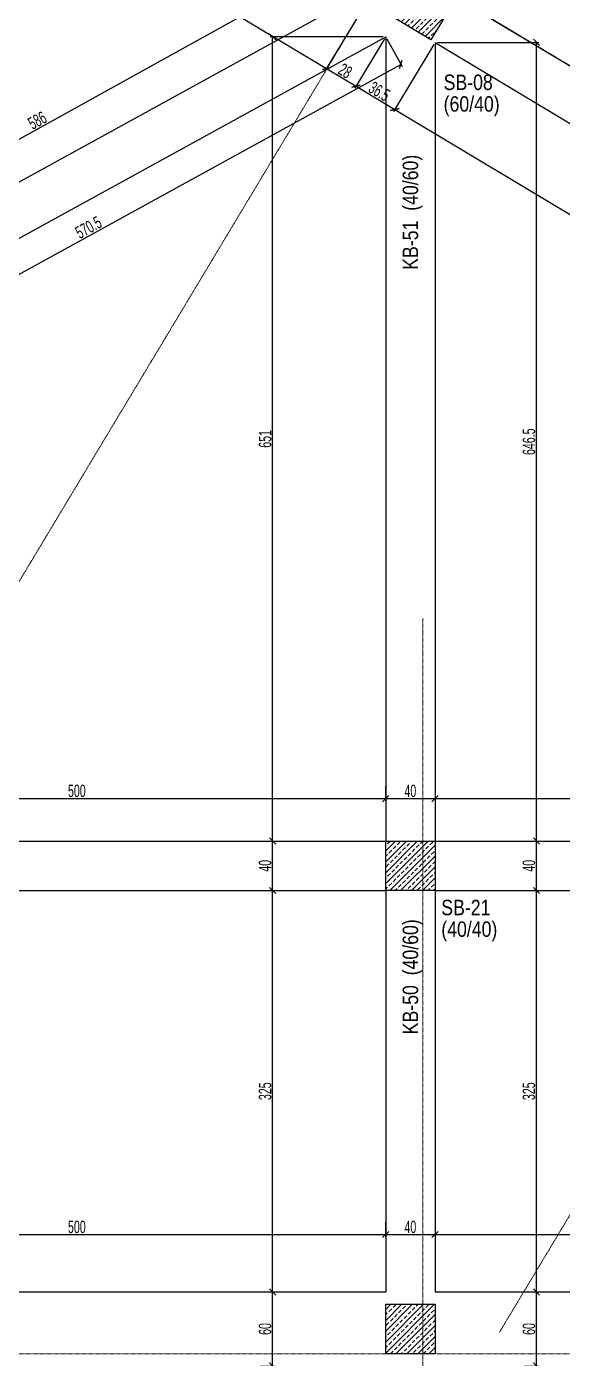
# Model space of a CAD drawing. Header units: millimetres. Extents: x -267 to 94375, y 6431 to 10838.
# Drawn here: x 58950 to 59384, y 7633 to 8711 of the extents above; entities that cross this region are included whole.
import ezdxf

# ---------------------------------------------------------------- set-up
doc = ezdxf.new("R2010")
doc.units = ezdxf.units.MM
doc.header["$LTSCALE"] = 0.0001
doc.linetypes.add('DASHED', pattern=[19.05, 12.7, -6.35])
for name, color, linetype, lineweight in [('AKS CIZGISI (BEYKENT)', 252, 'DASHED', 20), ('AKS OLCU (BEYKENT)', 200, 'Continuous', 20), ('KIRIS (BEYKENT)', 2, 'Continuous', 30), ('KIRIS ISMI (BEYKENT)', 40, 'Continuous', 20), ('KOLON (BEYKENT)', 3, 'Continuous', 30), ('KOLON ISMI (BEYKENT)', 91, 'Continuous', 20), ('OLCU (BEYKENT)', 14, 'Continuous', 20), ('TARAMA (BEYKENT)', 252, 'Continuous', 25)]:
    doc.layers.add(name, color=color, linetype=linetype, lineweight=lineweight)
doc.styles.add('DSMOLC-50', font='bahnschrift light condensed', dxfattribs={"width": 0.75, "height": 10})
doc.styles.add('YAZI (BEYKENT)', font='')
doc.styles.get('YAZI (BEYKENT)').set_extended_font_data('Bahnschrift Light Condensed')
doc.dimstyles.new('DSMOLC-50', dxfattribs={"dimtxt": 10, "dimasz": 5, "dimexe": 2, "dimexo": 2, "dimgap": 1, "dimtad": 1, "dimdec": 1, "dimrnd": 0.5, "dimzin": 12, "dimdsep": 46, "dimtxsty": 'DSMOLC-50', "dimblk": 'OBLIQUE', "dimblk1": 'OBLIQUE', "dimblk2": 'OBLIQUE', "dimcen": 0, "dimclrt": 7, "dimadec": 0, "dimazin": 0, "dimtfac": 1, "dimtdec": 4, "dimtix": 1, "dimtmove": 2, "dimatfit": 3, "dimfxl": 1, "dimtzin": 0, "dimarcsym": 0})
pattern_1 = [(45, (56234.0714, 6088.7264), (-4.419417, 4.419417), []), (45, (56238.491, 6088.7264), (-4.419417, 4.419417), [3.125, -1.5625])]

# ---------------------------------------------------------------- blocks, each defined once
blk = doc.blocks.new('_Oblique')
at = {"color": 0, "linetype": 'ByBlock', "lineweight": -2}
blk.add_line((-0.5, -0.5), (0.5, 0.5), dxfattribs=at)
blk = doc.blocks.new('*D1010')
at = {"layer": 'AKS OLCU (BEYKENT)', "color": 0, "lineweight": -2, "transparency": 16777216}
for p, q in [((59327, 8899.4), (59320.8, 8889.1)), ((59321.8, 8890.8), (59875.9, 8558.1)), ((59881, 8566.7), (59874.9, 8556.4))]:
    blk.add_line(p, q, dxfattribs=at)
at = {"layer": 'DEFPOINTS', "color": 0, "lineweight": -3, "transparency": 16777216}
for p in [(59328, 8901.1), (59882.1, 8568.4), (59875.9, 8558.1)]:
    blk.add_point(p, dxfattribs=at)
at = {"layer": 'AKS OLCU (BEYKENT)', "color": 0, "lineweight": -2, "transparency": 16777216, "xscale": 5, "yscale": 5, "zscale": 5}
for p, rotation in [((59321.8, 8890.8), 149.0196979855974), ((59875.9, 8558.1), 329.0196979855974)]:
    blk.add_blockref('_Oblique', p, dxfattribs=dict(at, rotation=rotation))
at = {"layer": 'AKS OLCU (BEYKENT)', "color": 7, "transparency": 16777216, "insert": (59602, 8729.6), "char_height": 10, "attachment_point": 5, "rotation": 329.0197, "style": 'DSMOLC-50'}
blk.add_mtext('646.5', dxfattribs=at)
blk = doc.blocks.new('*D1012')
at = {"layer": 'AKS OLCU (BEYKENT)', "color": 0, "lineweight": -2, "transparency": 16777216}
for p, q in [((58867.8, 9179.7), (58869.8, 9183.2)), ((58868.8, 9181.4), (60592, 8146.8)), ((60591, 8145.1), (60593.1, 8148.5))]:
    blk.add_line(p, q, dxfattribs=at)
at = {"layer": 'DEFPOINTS', "color": 0, "lineweight": -3, "transparency": 16777216}
for p in [(58866.7, 9178), (60590, 8143.4), (60592, 8146.8)]:
    blk.add_point(p, dxfattribs=at)
at = {"layer": 'AKS OLCU (BEYKENT)', "color": 0, "lineweight": -2, "transparency": 16777216, "xscale": 5, "yscale": 5, "zscale": 5}
for p, rotation in [((58868.8, 9181.4), 149.0196979855974), ((60592, 8146.8), 329.0196979855974)]:
    blk.add_blockref('_Oblique', p, dxfattribs=dict(at, rotation=rotation))
at = {"layer": 'AKS OLCU (BEYKENT)', "color": 7, "transparency": 16777216, "insert": (59733.6, 8669.4), "char_height": 10, "attachment_point": 5, "rotation": 329.0197, "style": 'DSMOLC-50'}
blk.add_mtext('2010', dxfattribs=at)
blk = doc.blocks.new('*D1212')
at = {"layer": 'DEFPOINTS', "color": 0, "transparency": 16777216}
for p in [(58741, 7745.3), (59241, 7745.3), (59241, 7733.3)]:
    blk.add_point(p, dxfattribs=at)
at = {"layer": 'OLCU (BEYKENT)', "color": 0, "lineweight": -2, "transparency": 16777216}
for p, q in [((58741, 7743.3), (58741, 7731.3)), ((59241, 7743.3), (59241, 7731.3)), ((58741, 7733.3), (59241, 7733.3))]:
    blk.add_line(p, q, dxfattribs=at)
at = {"layer": 'OLCU (BEYKENT)', "color": 0, "lineweight": -2, "transparency": 16777216, "xscale": 5, "yscale": 5, "zscale": 5, "rotation": 180}
blk.add_blockref('_Oblique', (58741, 7733.3), dxfattribs=at)
at = {"layer": 'OLCU (BEYKENT)', "color": 0, "lineweight": -2, "transparency": 16777216, "xscale": 5, "yscale": 5, "zscale": 5}
blk.add_blockref('_Oblique', (59241, 7733.3), dxfattribs=at)
at = {"layer": 'OLCU (BEYKENT)', "color": 7, "transparency": 16777216, "insert": (58991, 7739.4), "char_height": 10, "attachment_point": 5, "style": 'DSMOLC-50'}
blk.add_mtext('500', dxfattribs=at)
blk = doc.blocks.new('*D1213')
at = {"layer": 'DEFPOINTS', "color": 0, "transparency": 16777216}
for p in [(59241, 7745.3), (59281, 7745.3), (59281, 7733.3)]:
    blk.add_point(p, dxfattribs=at)
at = {"layer": 'OLCU (BEYKENT)', "color": 0, "lineweight": -2, "transparency": 16777216}
for p, q in [((59241, 7743.3), (59241, 7731.3)), ((59281, 7743.3), (59281, 7731.3)), ((59241, 7733.3), (59281, 7733.3))]:
    blk.add_line(p, q, dxfattribs=at)
at = {"layer": 'OLCU (BEYKENT)', "color": 0, "lineweight": -2, "transparency": 16777216, "xscale": 5, "yscale": 5, "zscale": 5, "rotation": 180}
blk.add_blockref('_Oblique', (59241, 7733.3), dxfattribs=at)
at = {"layer": 'OLCU (BEYKENT)', "color": 0, "lineweight": -2, "transparency": 16777216, "xscale": 5, "yscale": 5, "zscale": 5}
blk.add_blockref('_Oblique', (59281, 7733.3), dxfattribs=at)
at = {"layer": 'OLCU (BEYKENT)', "color": 7, "transparency": 16777216, "insert": (59261, 7739.4), "char_height": 10, "attachment_point": 5, "style": 'DSMOLC-50'}
blk.add_mtext('40', dxfattribs=at)
blk = doc.blocks.new('*D1214')
at = {"layer": 'DEFPOINTS', "color": 0, "transparency": 16777216}
for p in [(59281, 7745.3), (59791, 7745.3), (59791, 7733.3)]:
    blk.add_point(p, dxfattribs=at)
at = {"layer": 'OLCU (BEYKENT)', "color": 0, "lineweight": -2, "transparency": 16777216}
for p, q in [((59281, 7743.3), (59281, 7731.3)), ((59791, 7743.3), (59791, 7731.3)), ((59281, 7733.3), (59791, 7733.3))]:
    blk.add_line(p, q, dxfattribs=at)
at = {"layer": 'OLCU (BEYKENT)', "color": 0, "lineweight": -2, "transparency": 16777216, "xscale": 5, "yscale": 5, "zscale": 5, "rotation": 180}
blk.add_blockref('_Oblique', (59281, 7733.3), dxfattribs=at)
at = {"layer": 'OLCU (BEYKENT)', "color": 0, "lineweight": -2, "transparency": 16777216, "xscale": 5, "yscale": 5, "zscale": 5}
blk.add_blockref('_Oblique', (59791, 7733.3), dxfattribs=at)
at = {"layer": 'OLCU (BEYKENT)', "color": 7, "transparency": 16777216, "insert": (59536, 7739.4), "char_height": 10, "attachment_point": 5, "style": 'DSMOLC-50'}
blk.add_mtext('510', dxfattribs=at)
blk = doc.blocks.new('*D1232')
at = {"layer": 'DEFPOINTS', "color": 0, "transparency": 16777216}
for p in [(58740.9, 8098.2), (59241, 8098.2), (59241, 8086.2)]:
    blk.add_point(p, dxfattribs=at)
at = {"layer": 'OLCU (BEYKENT)', "color": 0, "lineweight": -2, "transparency": 16777216}
for p, q in [((58740.9, 8096.2), (58740.9, 8084.2)), ((58740.9, 8086.2), (59241, 8086.2)), ((59241, 8096.2), (59241, 8084.2))]:
    blk.add_line(p, q, dxfattribs=at)
at = {"layer": 'OLCU (BEYKENT)', "color": 0, "lineweight": -2, "transparency": 16777216, "xscale": 5, "yscale": 5, "zscale": 5, "rotation": 180}
blk.add_blockref('_Oblique', (58740.9, 8086.2), dxfattribs=at)
at = {"layer": 'OLCU (BEYKENT)', "color": 0, "lineweight": -2, "transparency": 16777216, "xscale": 5, "yscale": 5, "zscale": 5}
blk.add_blockref('_Oblique', (59241, 8086.2), dxfattribs=at)
at = {"layer": 'OLCU (BEYKENT)', "color": 7, "transparency": 16777216, "insert": (58991, 8092.4), "char_height": 10, "attachment_point": 5, "style": 'DSMOLC-50'}
blk.add_mtext('500', dxfattribs=at)
blk = doc.blocks.new('*D1233')
at = {"layer": 'DEFPOINTS', "color": 0, "transparency": 16777216}
for p in [(59241, 8098.2), (59281, 8098.2), (59281, 8086.2)]:
    blk.add_point(p, dxfattribs=at)
at = {"layer": 'OLCU (BEYKENT)', "color": 0, "lineweight": -2, "transparency": 16777216}
for p, q in [((59241, 8096.2), (59241, 8084.2)), ((59241, 8086.2), (59281, 8086.2)), ((59281, 8096.2), (59281, 8084.2))]:
    blk.add_line(p, q, dxfattribs=at)
at = {"layer": 'OLCU (BEYKENT)', "color": 0, "lineweight": -2, "transparency": 16777216, "xscale": 5, "yscale": 5, "zscale": 5, "rotation": 180}
blk.add_blockref('_Oblique', (59241, 8086.2), dxfattribs=at)
at = {"layer": 'OLCU (BEYKENT)', "color": 0, "lineweight": -2, "transparency": 16777216, "xscale": 5, "yscale": 5, "zscale": 5}
blk.add_blockref('_Oblique', (59281, 8086.2), dxfattribs=at)
at = {"layer": 'OLCU (BEYKENT)', "color": 7, "transparency": 16777216, "insert": (59261, 8092.4), "char_height": 10, "attachment_point": 5, "style": 'DSMOLC-50'}
blk.add_mtext('40', dxfattribs=at)
blk = doc.blocks.new('*D1234')
at = {"layer": 'DEFPOINTS', "color": 0, "transparency": 16777216}
for p in [(59281, 8098.2), (59791.1, 8098.2), (59791.1, 8086.2)]:
    blk.add_point(p, dxfattribs=at)
at = {"layer": 'OLCU (BEYKENT)', "color": 0, "lineweight": -2, "transparency": 16777216}
for p, q in [((59281, 8096.2), (59281, 8084.2)), ((59281, 8086.2), (59791.1, 8086.2)), ((59791.1, 8096.2), (59791.1, 8084.2))]:
    blk.add_line(p, q, dxfattribs=at)
at = {"layer": 'OLCU (BEYKENT)', "color": 0, "lineweight": -2, "transparency": 16777216, "xscale": 5, "yscale": 5, "zscale": 5, "rotation": 180}
blk.add_blockref('_Oblique', (59281, 8086.2), dxfattribs=at)
at = {"layer": 'OLCU (BEYKENT)', "color": 0, "lineweight": -2, "transparency": 16777216, "xscale": 5, "yscale": 5, "zscale": 5}
blk.add_blockref('_Oblique', (59791.1, 8086.2), dxfattribs=at)
at = {"layer": 'OLCU (BEYKENT)', "color": 7, "transparency": 16777216, "insert": (59536.1, 8092.4), "char_height": 10, "attachment_point": 5, "style": 'DSMOLC-50'}
blk.add_mtext('510', dxfattribs=at)
blk = doc.blocks.new('*D1238')
at = {"layer": 'DEFPOINTS', "color": 0, "transparency": 16777216}
for p in [(58759.8, 8951.4), (59233.5, 8744.4), (59193.2, 8677.2)]:
    blk.add_point(p, dxfattribs=at)
at = {"layer": 'OLCU (BEYKENT)', "color": 0, "lineweight": -2, "transparency": 16777216}
for p, q in [((58758.8, 8949.7), (58752.6, 8939.4)), ((58753.6, 8941.1), (59193.2, 8677.2)), ((59232.5, 8742.7), (59192.1, 8675.5))]:
    blk.add_line(p, q, dxfattribs=at)
at = {"layer": 'OLCU (BEYKENT)', "color": 0, "lineweight": -2, "transparency": 16777216, "xscale": 5, "yscale": 5, "zscale": 5}
for p, rotation in [((58753.6, 8941.1), 149.0195698134206), ((59193.2, 8677.2), 329.0195698134207)]:
    blk.add_blockref('_Oblique', p, dxfattribs=dict(at, rotation=rotation))
at = {"layer": 'OLCU (BEYKENT)', "color": 7, "transparency": 16777216, "insert": (58976.5, 8814.4), "char_height": 10, "attachment_point": 5, "rotation": 329.0196, "style": 'DSMOLC-50'}
blk.add_mtext('512.5', dxfattribs=at)
blk = doc.blocks.new('*D1239')
at = {"layer": 'DEFPOINTS', "color": 0, "transparency": 16777216}
for p in [(59233.5, 8744.4), (59241, 8702.9), (59217, 8662.9)]:
    blk.add_point(p, dxfattribs=at)
at = {"layer": 'OLCU (BEYKENT)', "color": 0, "lineweight": -2, "transparency": 16777216}
for p, q in [((59232.5, 8742.7), (59192.1, 8675.5)), ((59240, 8701.2), (59216, 8661.2)), ((59193.2, 8677.2), (59217, 8662.9))]:
    blk.add_line(p, q, dxfattribs=at)
at = {"layer": 'OLCU (BEYKENT)', "color": 0, "lineweight": -2, "transparency": 16777216, "xscale": 5, "yscale": 5, "zscale": 5}
for p, rotation in [((59193.2, 8677.2), 149.0195698134206), ((59217, 8662.9), 329.0195698134207)]:
    blk.add_blockref('_Oblique', p, dxfattribs=dict(at, rotation=rotation))
at = {"layer": 'OLCU (BEYKENT)', "color": 7, "transparency": 16777216, "insert": (59208.2, 8675.3), "char_height": 10, "attachment_point": 5, "rotation": 329.0196, "style": 'DSMOLC-50'}
blk.add_mtext('28', dxfattribs=at)
blk = doc.blocks.new('*D1240')
at = {"layer": 'DEFPOINTS', "color": 0, "transparency": 16777216}
for p in [(59241, 8702.9), (59281, 8698.4), (59248.4, 8644.1)]:
    blk.add_point(p, dxfattribs=at)
at = {"layer": 'OLCU (BEYKENT)', "color": 0, "lineweight": -2, "transparency": 16777216}
for p, q in [((59240, 8701.2), (59216, 8661.2)), ((59280, 8696.7), (59247.4, 8642.4)), ((59217, 8662.9), (59248.4, 8644.1))]:
    blk.add_line(p, q, dxfattribs=at)
at = {"layer": 'OLCU (BEYKENT)', "color": 0, "lineweight": -2, "transparency": 16777216, "xscale": 5, "yscale": 5, "zscale": 5}
for p, rotation in [((59217, 8662.9), 149.0195698134206), ((59248.4, 8644.1), 329.0195698134207)]:
    blk.add_blockref('_Oblique', p, dxfattribs=dict(at, rotation=rotation))
at = {"layer": 'OLCU (BEYKENT)', "color": 7, "transparency": 16777216, "insert": (59235.9, 8658.7), "char_height": 10, "attachment_point": 5, "rotation": 329.0196, "style": 'DSMOLC-50'}
blk.add_mtext('36.5', dxfattribs=at)
blk = doc.blocks.new('*D1241')
at = {"layer": 'DEFPOINTS', "color": 0, "transparency": 16777216}
for p in [(59281, 8698.4), (59791, 8392.3), (59758.4, 8337.9)]:
    blk.add_point(p, dxfattribs=at)
at = {"layer": 'OLCU (BEYKENT)', "color": 0, "lineweight": -2, "transparency": 16777216}
for p, q in [((59280, 8696.7), (59247.4, 8642.4)), ((59248.4, 8644.1), (59758.4, 8337.9)), ((59790, 8390.6), (59757.3, 8336.2))]:
    blk.add_line(p, q, dxfattribs=at)
at = {"layer": 'OLCU (BEYKENT)', "color": 0, "lineweight": -2, "transparency": 16777216, "xscale": 5, "yscale": 5, "zscale": 5}
for p, rotation in [((59248.4, 8644.1), 149.0195698134206), ((59758.4, 8337.9), 329.0195698134207)]:
    blk.add_blockref('_Oblique', p, dxfattribs=dict(at, rotation=rotation))
at = {"layer": 'OLCU (BEYKENT)', "color": 7, "transparency": 16777216, "insert": (59506.5, 8496.2), "char_height": 10, "attachment_point": 5, "rotation": 329.0196, "style": 'DSMOLC-50'}
blk.add_mtext('595', dxfattribs=at)
blk = doc.blocks.new('*D1287')
at = {"layer": 'DEFPOINTS', "color": 0, "transparency": 16777216}
for p in [(59137.5, 7686.8), (59149.5, 7686.8), (59137.5, 7626.8)]:
    blk.add_point(p, dxfattribs=at)
at = {"layer": 'OLCU (BEYKENT)', "color": 0, "lineweight": -2, "transparency": 16777216}
for p, q in [((59139.5, 7686.8), (59151.5, 7686.8)), ((59149.5, 7626.8), (59149.5, 7686.8)), ((59139.5, 7626.8), (59151.5, 7626.8))]:
    blk.add_line(p, q, dxfattribs=at)
at = {"layer": 'OLCU (BEYKENT)', "color": 0, "lineweight": -2, "transparency": 16777216, "xscale": 5, "yscale": 5, "zscale": 5}
for p, rotation in [((59149.5, 7686.8), 90), ((59149.5, 7626.8), 270)]:
    blk.add_blockref('_Oblique', p, dxfattribs=dict(at, rotation=rotation))
at = {"layer": 'OLCU (BEYKENT)', "color": 7, "transparency": 16777216, "insert": (59143.4, 7656.8), "char_height": 10, "attachment_point": 5, "rotation": 90, "style": 'DSMOLC-50'}
blk.add_mtext('60', dxfattribs=at)
blk = doc.blocks.new('*D1288')
at = {"layer": 'DEFPOINTS', "color": 0, "transparency": 16777216}
for p in [(59137.5, 8011.8), (59149.5, 8011.8), (59137.5, 7686.8)]:
    blk.add_point(p, dxfattribs=at)
at = {"layer": 'OLCU (BEYKENT)', "color": 0, "lineweight": -2, "transparency": 16777216}
for p, q in [((59139.5, 8011.8), (59151.5, 8011.8)), ((59149.5, 7686.8), (59149.5, 8011.8)), ((59139.5, 7686.8), (59151.5, 7686.8))]:
    blk.add_line(p, q, dxfattribs=at)
at = {"layer": 'OLCU (BEYKENT)', "color": 0, "lineweight": -2, "transparency": 16777216, "xscale": 5, "yscale": 5, "zscale": 5}
for p, rotation in [((59149.5, 8011.8), 90), ((59149.5, 7686.8), 270)]:
    blk.add_blockref('_Oblique', p, dxfattribs=dict(at, rotation=rotation))
at = {"layer": 'OLCU (BEYKENT)', "color": 7, "transparency": 16777216, "insert": (59143.4, 7849.3), "char_height": 10, "attachment_point": 5, "rotation": 90, "style": 'DSMOLC-50'}
blk.add_mtext('325', dxfattribs=at)
blk = doc.blocks.new('*D1289')
at = {"layer": 'DEFPOINTS', "color": 0, "transparency": 16777216}
for p in [(59137.5, 8051.8), (59149.5, 8051.8), (59137.5, 8011.8)]:
    blk.add_point(p, dxfattribs=at)
at = {"layer": 'OLCU (BEYKENT)', "color": 0, "lineweight": -2, "transparency": 16777216}
for p, q in [((59139.5, 8051.8), (59151.5, 8051.8)), ((59149.5, 8011.8), (59149.5, 8051.8)), ((59139.5, 8011.8), (59151.5, 8011.8))]:
    blk.add_line(p, q, dxfattribs=at)
at = {"layer": 'OLCU (BEYKENT)', "color": 0, "lineweight": -2, "transparency": 16777216, "xscale": 5, "yscale": 5, "zscale": 5}
for p, rotation in [((59149.5, 8051.8), 90), ((59149.5, 8011.8), 270)]:
    blk.add_blockref('_Oblique', p, dxfattribs=dict(at, rotation=rotation))
at = {"layer": 'OLCU (BEYKENT)', "color": 7, "transparency": 16777216, "insert": (59143.4, 8031.8), "char_height": 10, "attachment_point": 5, "rotation": 90, "style": 'DSMOLC-50'}
blk.add_mtext('40', dxfattribs=at)
blk = doc.blocks.new('*D1290')
at = {"layer": 'DEFPOINTS', "color": 0, "transparency": 16777216}
for p in [(59149.5, 8702.9), (59241, 8702.9), (59137.5, 8051.8)]:
    blk.add_point(p, dxfattribs=at)
at = {"layer": 'OLCU (BEYKENT)', "color": 0, "lineweight": -2, "transparency": 16777216}
for p, q in [((59239, 8702.9), (59147.5, 8702.9)), ((59149.5, 8051.8), (59149.5, 8702.9)), ((59139.5, 8051.8), (59151.5, 8051.8))]:
    blk.add_line(p, q, dxfattribs=at)
at = {"layer": 'OLCU (BEYKENT)', "color": 0, "lineweight": -2, "transparency": 16777216, "xscale": 5, "yscale": 5, "zscale": 5}
for p, rotation in [((59149.5, 8702.9), 90), ((59149.5, 8051.8), 270)]:
    blk.add_blockref('_Oblique', p, dxfattribs=dict(at, rotation=rotation))
at = {"layer": 'OLCU (BEYKENT)', "color": 7, "transparency": 16777216, "insert": (59143.4, 8377.4), "char_height": 10, "attachment_point": 5, "rotation": 90, "style": 'DSMOLC-50'}
blk.add_mtext('651', dxfattribs=at)
blk = doc.blocks.new('*D1293')
at = {"layer": 'DEFPOINTS', "color": 0, "transparency": 16777216}
for p in [(59351.1, 7686.8), (59363.1, 7686.8), (59351.1, 7626.8)]:
    blk.add_point(p, dxfattribs=at)
at = {"layer": 'OLCU (BEYKENT)', "color": 0, "lineweight": -2, "transparency": 16777216}
for p, q in [((59353.1, 7686.8), (59365.1, 7686.8)), ((59363.1, 7626.8), (59363.1, 7686.8)), ((59353.1, 7626.8), (59365.1, 7626.8))]:
    blk.add_line(p, q, dxfattribs=at)
at = {"layer": 'OLCU (BEYKENT)', "color": 0, "lineweight": -2, "transparency": 16777216, "xscale": 5, "yscale": 5, "zscale": 5}
for p, rotation in [((59363.1, 7686.8), 90), ((59363.1, 7626.8), 270)]:
    blk.add_blockref('_Oblique', p, dxfattribs=dict(at, rotation=rotation))
at = {"layer": 'OLCU (BEYKENT)', "color": 7, "transparency": 16777216, "insert": (59357, 7656.8), "char_height": 10, "attachment_point": 5, "rotation": 90, "style": 'DSMOLC-50'}
blk.add_mtext('60', dxfattribs=at)
blk = doc.blocks.new('*D1294')
at = {"layer": 'DEFPOINTS', "color": 0, "transparency": 16777216}
for p in [(59351.1, 8011.8), (59363.1, 8011.8), (59351.1, 7686.8)]:
    blk.add_point(p, dxfattribs=at)
at = {"layer": 'OLCU (BEYKENT)', "color": 0, "lineweight": -2, "transparency": 16777216}
for p, q in [((59353.1, 8011.8), (59365.1, 8011.8)), ((59363.1, 7686.8), (59363.1, 8011.8)), ((59353.1, 7686.8), (59365.1, 7686.8))]:
    blk.add_line(p, q, dxfattribs=at)
at = {"layer": 'OLCU (BEYKENT)', "color": 0, "lineweight": -2, "transparency": 16777216, "xscale": 5, "yscale": 5, "zscale": 5}
for p, rotation in [((59363.1, 8011.8), 90), ((59363.1, 7686.8), 270)]:
    blk.add_blockref('_Oblique', p, dxfattribs=dict(at, rotation=rotation))
at = {"layer": 'OLCU (BEYKENT)', "color": 7, "transparency": 16777216, "insert": (59357, 7849.3), "char_height": 10, "attachment_point": 5, "rotation": 90, "style": 'DSMOLC-50'}
blk.add_mtext('325', dxfattribs=at)
blk = doc.blocks.new('*D1295')
at = {"layer": 'DEFPOINTS', "color": 0, "transparency": 16777216}
for p in [(59351.1, 8051.8), (59363.1, 8051.8), (59351.1, 8011.8)]:
    blk.add_point(p, dxfattribs=at)
at = {"layer": 'OLCU (BEYKENT)', "color": 0, "lineweight": -2, "transparency": 16777216}
for p, q in [((59353.1, 8051.8), (59365.1, 8051.8)), ((59363.1, 8011.8), (59363.1, 8051.8)), ((59353.1, 8011.8), (59365.1, 8011.8))]:
    blk.add_line(p, q, dxfattribs=at)
at = {"layer": 'OLCU (BEYKENT)', "color": 0, "lineweight": -2, "transparency": 16777216, "xscale": 5, "yscale": 5, "zscale": 5}
for p, rotation in [((59363.1, 8051.8), 90), ((59363.1, 8011.8), 270)]:
    blk.add_blockref('_Oblique', p, dxfattribs=dict(at, rotation=rotation))
at = {"layer": 'OLCU (BEYKENT)', "color": 7, "transparency": 16777216, "insert": (59357, 8031.8), "char_height": 10, "attachment_point": 5, "rotation": 90, "style": 'DSMOLC-50'}
blk.add_mtext('40', dxfattribs=at)
blk = doc.blocks.new('*D1296')
at = {"layer": 'DEFPOINTS', "color": 0, "transparency": 16777216}
for p in [(59281, 8698.4), (59363.1, 8698.4), (59351.1, 8051.8)]:
    blk.add_point(p, dxfattribs=at)
at = {"layer": 'OLCU (BEYKENT)', "color": 0, "lineweight": -2, "transparency": 16777216}
for p, q in [((59283, 8698.4), (59365.1, 8698.4)), ((59363.1, 8051.8), (59363.1, 8698.4)), ((59353.1, 8051.8), (59365.1, 8051.8))]:
    blk.add_line(p, q, dxfattribs=at)
at = {"layer": 'OLCU (BEYKENT)', "color": 0, "lineweight": -2, "transparency": 16777216, "xscale": 5, "yscale": 5, "zscale": 5}
for p, rotation in [((59363.1, 8698.4), 90), ((59363.1, 8051.8), 270)]:
    blk.add_blockref('_Oblique', p, dxfattribs=dict(at, rotation=rotation))
at = {"layer": 'OLCU (BEYKENT)', "color": 7, "transparency": 16777216, "insert": (59357, 8375.1), "char_height": 10, "attachment_point": 5, "rotation": 90, "style": 'DSMOLC-50'}
blk.add_mtext('646.5', dxfattribs=at)
blk = doc.blocks.new('*D1330')
at = {"layer": 'DEFPOINTS', "color": 0, "transparency": 16777216}
for p in [(59218.2, 8772), (59233.5, 8744.4), (58721, 8460.1)]:
    blk.add_point(p, dxfattribs=at)
at = {"layer": 'OLCU (BEYKENT)', "color": 0, "lineweight": -2, "transparency": 16777216}
for p, q in [((58705.7, 8487.7), (59218.2, 8772)), ((59232.5, 8746.2), (59217.2, 8773.8)), ((58720.1, 8461.9), (58704.8, 8489.5))]:
    blk.add_line(p, q, dxfattribs=at)
at = {"layer": 'OLCU (BEYKENT)', "color": 0, "lineweight": -2, "transparency": 16777216, "xscale": 5, "yscale": 5, "zscale": 5}
for p, rotation in [((59218.2, 8772), 29.02181432955367), ((58705.7, 8487.7), 209.0218143295536)]:
    blk.add_blockref('_Oblique', p, dxfattribs=dict(at, rotation=rotation))
at = {"layer": 'OLCU (BEYKENT)', "color": 7, "transparency": 16777216, "insert": (58959, 8635.2), "char_height": 10, "attachment_point": 5, "rotation": 29.0218, "style": 'DSMOLC-50'}
blk.add_mtext('586', dxfattribs=at)
blk = doc.blocks.new('*D1331')
at = {"layer": 'DEFPOINTS', "color": 0, "transparency": 16777216}
for p in [(59241, 8702.9), (59253.3, 8680.6), (58741, 8428.3)]:
    blk.add_point(p, dxfattribs=at)
at = {"layer": 'OLCU (BEYKENT)', "color": 0, "lineweight": -2, "transparency": 16777216}
for p, q in [((59242, 8701.2), (59254.3, 8678.8)), ((58753.3, 8405.9), (59253.3, 8680.6)), ((58742, 8426.5), (58754.3, 8404.1))]:
    blk.add_line(p, q, dxfattribs=at)
at = {"layer": 'OLCU (BEYKENT)', "color": 0, "lineweight": -2, "transparency": 16777216, "xscale": 5, "yscale": 5, "zscale": 5}
for p, rotation in [((59253.3, 8680.6), 28.78220314364548), ((58753.3, 8405.9), 208.7822031436455)]:
    blk.add_blockref('_Oblique', p, dxfattribs=dict(at, rotation=rotation))
at = {"layer": 'OLCU (BEYKENT)', "color": 7, "transparency": 16777216, "insert": (59000.4, 8548.6), "char_height": 10, "attachment_point": 5, "rotation": 28.7822, "style": 'DSMOLC-50'}
blk.add_mtext('570.5', dxfattribs=at)

msp = doc.modelspace()

# ---------------------------------------------------------------- hatches: boundary and pattern name
at = {"layer": 'TARAMA (BEYKENT)'}
h = msp.add_hatch(dxfattribs=at)
h.set_pattern_fill('ANSI33', color=256, style=0, pattern_type=0)
h.set_pattern_definition(pattern_1)
h.paths.add_polyline_path([(59246.77, 8765.63), (59298.21, 8734.75), (59277.62, 8700.45), (59226.18, 8731.34)], flags=0)
h = msp.add_hatch(dxfattribs=at)
h.set_pattern_fill('ANSI33', color=256, style=0, pattern_type=0)
h.set_pattern_definition(pattern_1)
h.paths.add_polyline_path([(59241.04, 8051.77), (59281.04, 8051.77), (59281.04, 8011.77), (59241.04, 8011.77)], flags=0)
h = msp.add_hatch(dxfattribs=at)
h.set_pattern_fill('ANSI33', color=256, style=0, pattern_type=0)
h.set_pattern_definition(pattern_1)
h.paths.add_polyline_path([(59241.04, 7676.77), (59281.04, 7676.77), (59281.04, 7636.77), (59241.04, 7636.77)], flags=0)

# ---------------------------------------------------------------- linework, layer by layer
at = {"layer": 'AKS CIZGISI (BEYKENT)'}
for p, q in [((58613.96, 9145.57), (60941.25, 7748.32)), ((59349.65, 8937.16), (58779.18, 7986.98)), ((59903.73, 8604.49), (59333.26, 7654.32)), ((59271.04, 6731.77), (59271.04, 8232.08)), ((58588.02, 8051.77), (64471.03, 8051.77)), ((58085.37, 7636.77), (64471.03, 7636.77))]:
    msp.add_line(p, q, dxfattribs=at)
at = {"layer": 'KIRIS (BEYKENT)'}
for p, q in [((58728.43, 8466.99), (59233.5, 8744.44)), ((59298.21, 8734.75), (59800.77, 8433.01)), ((58740.94, 8428.21), (59241.04, 8702.94)), ((59241.04, 8702.94), (59241.04, 8051.87)), ((59281.04, 8698.4), (59780.18, 8398.72)), ((59281.04, 8698.4), (59281.04, 8051.87)), ((58740.94, 8051.77), (59241.04, 8051.77)), ((59281.04, 8051.77), (59791.14, 8051.77)), ((58741.04, 8011.77), (59241.04, 8011.77)), ((59241.04, 8011.77), (59241.04, 7686.77)), ((59281.04, 8011.77), (59791.04, 8011.77)), ((59281.04, 8011.77), (59281.04, 7686.77)), ((58741.04, 7686.77), (59241.04, 7686.77)), ((59281.04, 7686.77), (59791.04, 7686.77))]:
    msp.add_line(p, q, dxfattribs=at)
at = {"layer": 'KOLON (BEYKENT)'}
for points in [[(59246.77, 8765.63), (59298.21, 8734.75), (59277.62, 8700.45), (59226.18, 8731.34)], [(59241.04, 8051.77), (59281.04, 8051.77), (59281.04, 8011.77), (59241.04, 8011.77)], [(59241.04, 7676.77), (59281.04, 7676.77), (59281.04, 7636.77), (59241.04, 7636.77)]]:
    msp.add_lwpolyline(points, close=True, dxfattribs=at)

# ---------------------------------------------------------------- texts
at = {"layer": 'KIRIS ISMI (BEYKENT)', "style": 'YAZI (BEYKENT)'}
for s, p in [('KB-51  (40/60)', (59267.29, 8514.3)), ('KB-50  (40/60)', (59267.29, 7895.38))]:
    msp.add_text(s, height=12.5, rotation=90, dxfattribs=at).set_placement(p)
at = {"layer": 'KOLON ISMI (BEYKENT)', "style": 'YAZI (BEYKENT)'}
for s, p in [('SB-08', (59287.93, 8659.83)), ('(60/40)', (59287.93, 8642.33)), ('SB-21', (59286.04, 7991.77)), ('(40/40)', (59286.04, 7974.27))]:
    msp.add_text(s, height=12.5, dxfattribs=at).set_placement(p)

# ---------------------------------------------------------------- dimensions: what is measured, and where the dimension line sits
at = {"layer": 'AKS OLCU (BEYKENT)'}
for base, p1, p2, picture, middle in [((60592.05, 8146.81), (58866.74, 9178.01), (60589.99, 8143.38), '*D1012', (59733.57, 8669.36)), ((59875.89, 8558.12), (59327.99, 8901.07), (59882.07, 8568.41), '*D1010', (59601.97, 8729.64))]:
    dim = msp.add_linear_dim(base=base, p1=p1, p2=p2, angle=329.0197, dimstyle='DSMOLC-50', dxfattribs=at)
    dim.commit()
    dim.dimension.update_dxf_attribs({"geometry": picture, "text_midpoint": middle})
at = {"layer": 'OLCU (BEYKENT)'}
for base, p1, p2, angle, picture, middle in [((59193.15, 8677.24), (58759.82, 8951.41), (59233.5, 8744.44), 329.01957, '*D1238', (58976.54, 8814.41)), ((59217.01, 8662.92), (59233.5, 8744.44), (59241.04, 8702.94), 329.01957, '*D1239', (59208.22, 8675.31)), ((59149.5, 8702.94), (59137.5, 8051.77), (59241.04, 8702.94), 90, '*D1290', (59143.45, 8377.36)), ((59248.41, 8644.07), (59241.04, 8702.94), (59281.04, 8698.4), 329.01957, '*D1240', (59235.85, 8658.73)), ((59363.07, 8698.4), (59351.07, 8051.77), (59281.04, 8698.4), 90, '*D1296', (59357.02, 8375.09)), ((59758.36, 8337.89), (59281.04, 8698.4), (59791.04, 8392.32), 329.01957, '*D1241', (59506.53, 8496.21)), ((59149.5, 8051.77), (59137.5, 8011.77), (59137.5, 8051.77), 90, '*D1289', (59143.4, 8031.77)), ((59363.07, 8051.77), (59351.07, 8011.77), (59351.07, 8051.77), 90, '*D1295', (59356.97, 8031.77)), ((59149.5, 8011.77), (59137.5, 7686.77), (59137.5, 8011.77), 90, '*D1288', (59143.4, 7849.27)), ((59363.07, 8011.77), (59351.07, 7686.77), (59351.07, 8011.77), 90, '*D1294', (59356.97, 7849.27)), ((59241.04, 7733.33), (58741.04, 7745.33), (59241.04, 7745.33), 0, '*D1212', (58991.04, 7739.43)), ((59281.04, 7733.33), (59241.04, 7745.33), (59281.04, 7745.33), 0, '*D1213', (59261.04, 7739.43)), ((59791.04, 7733.33), (59281.04, 7745.33), (59791.04, 7745.33), 0, '*D1214', (59536.04, 7739.43)), ((59149.5, 7686.77), (59137.5, 7626.77), (59137.5, 7686.77), 90, '*D1287', (59143.4, 7656.77)), ((59363.07, 7686.77), (59351.07, 7626.77), (59351.07, 7686.77), 90, '*D1293', (59356.97, 7656.77))]:
    dim = msp.add_linear_dim(base=base, p1=p1, p2=p2, angle=angle, dimstyle='DSMOLC-50', dxfattribs=at)
    dim.commit()
    dim.dimension.update_dxf_attribs({"geometry": picture, "text_midpoint": middle})
for p1, p2, distance, picture, middle in [((58721.04, 8460.12), (59233.49, 8744.43), 31.56, '*D1330', (58958.99, 8635.21)), ((58741.04, 8428.27), (59241.04, 8702.94), -25.52, '*D1331', (59000.39, 8548.59))]:
    dim = msp.add_aligned_dim(p1=p1, p2=p2, distance=distance, dimstyle='DSMOLC-50', dxfattribs=at)
    dim.commit()
    dim.dimension.update_dxf_attribs({"geometry": picture, "text_midpoint": middle})
for base, p1, p2, picture, middle in [((59241.04, 8086.25), (58740.95, 8098.25), (59241.04, 8098.25), '*D1232', (58990.99, 8092.35)), ((59281.04, 8086.25), (59241.04, 8098.25), (59281.04, 8098.25), '*D1233', (59261.04, 8092.35)), ((59791.12, 8086.25), (59281.04, 8098.25), (59791.12, 8098.25), '*D1234', (59536.08, 8092.35))]:
    dim = msp.add_linear_dim(base=base, p1=p1, p2=p2, dimstyle='DSMOLC-50', dxfattribs=at)
    dim.commit()
    dim.dimension.update_dxf_attribs({"geometry": picture, "text_midpoint": middle})

doc.saveas('drawing.dxf')
